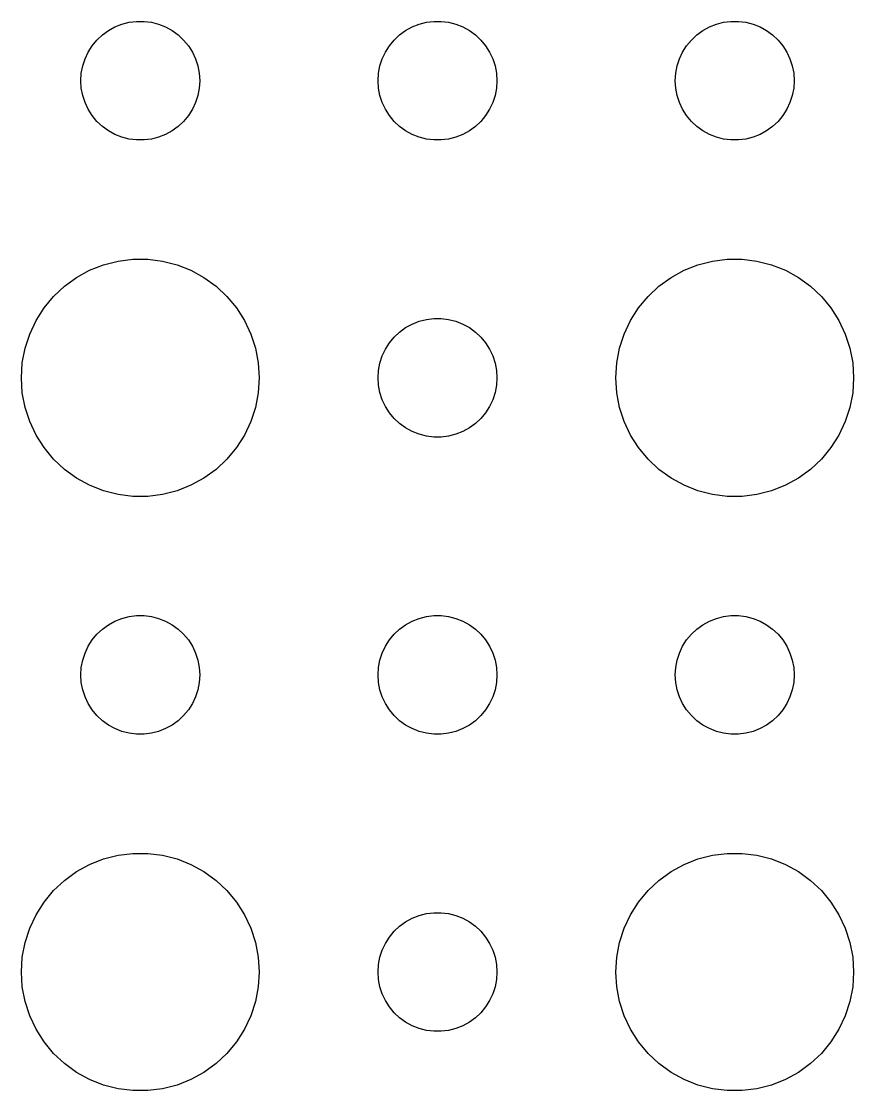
# Model space of a CAD drawing. Header units: metres. Extents: x -104 to 104, y -104 to 104.
# Drawn here: x -55.5 to -34.5, y 49.51 to 76.5 of the extents above; entities that cross this region are included whole.
import ezdxf

# ---------------------------------------------------------------- set-up
doc = ezdxf.new("R2010")
doc.units = ezdxf.units.M

msp = doc.modelspace()

# ---------------------------------------------------------------- linework, layer by layer
for p, q in [((-53.1387, 76.3572), (-52.9635, 76.4266)), ((-52.9635, 76.4266), (-52.7811, 76.4734)), ((-52.7811, 76.4734), (-52.5942, 76.497)), ((-52.5942, 76.497), (-52.4058, 76.497)), ((-52.4058, 76.497), (-52.2189, 76.4734)), ((-52.2189, 76.4734), (-52.0365, 76.4266)), ((-52.0365, 76.4266), (-51.8613, 76.3572)), ((-45.6387, 76.3572), (-45.4635, 76.4266)), ((-45.4635, 76.4266), (-45.2811, 76.4734)), ((-45.2811, 76.4734), (-45.0942, 76.497)), ((-45.0942, 76.497), (-44.9058, 76.497)), ((-44.9058, 76.497), (-44.7189, 76.4734)), ((-44.7189, 76.4734), (-44.5365, 76.4266)), ((-44.5365, 76.4266), (-44.3613, 76.3572)), ((-38.1387, 76.3572), (-37.9635, 76.4266)), ((-37.9635, 76.4266), (-37.7811, 76.4734)), ((-37.7811, 76.4734), (-37.5942, 76.497)), ((-37.5942, 76.497), (-37.4058, 76.497)), ((-37.4058, 76.497), (-37.2189, 76.4734)), ((-37.2189, 76.4734), (-37.0365, 76.4266)), ((-37.0365, 76.4266), (-36.8613, 76.3572)), ((-53.5934, 76.0268), (-53.4561, 76.1558)), ((-53.4561, 76.1558), (-53.3037, 76.2665)), ((-53.3037, 76.2665), (-53.1387, 76.3572)), ((-51.8613, 76.3572), (-51.6963, 76.2665)), ((-51.6963, 76.2665), (-51.5439, 76.1558)), ((-51.5439, 76.1558), (-51.4065, 76.0268)), ((-46.0934, 76.0268), (-45.9561, 76.1558)), ((-45.9561, 76.1558), (-45.8037, 76.2665)), ((-45.8037, 76.2665), (-45.6387, 76.3572)), ((-44.3613, 76.3572), (-44.1963, 76.2665)), ((-44.1963, 76.2665), (-44.0439, 76.1558)), ((-44.0439, 76.1558), (-43.9065, 76.0268)), ((-38.5934, 76.0268), (-38.4561, 76.1558)), ((-38.4561, 76.1558), (-38.3037, 76.2665)), ((-38.3037, 76.2665), (-38.1387, 76.3572)), ((-36.8613, 76.3572), (-36.6963, 76.2665)), ((-36.6963, 76.2665), (-36.5439, 76.1558)), ((-36.5439, 76.1558), (-36.4065, 76.0268)), ((-53.8145, 75.7226), (-53.7135, 75.8817)), ((-53.7135, 75.8817), (-53.5934, 76.0268)), ((-51.4065, 76.0268), (-51.2865, 75.8817)), ((-51.2865, 75.8817), (-51.1855, 75.7226)), ((-46.3145, 75.7226), (-46.2135, 75.8817)), ((-46.2135, 75.8817), (-46.0934, 76.0268)), ((-43.9065, 76.0268), (-43.7865, 75.8817)), ((-43.7865, 75.8817), (-43.6855, 75.7226)), ((-38.8145, 75.7226), (-38.7135, 75.8817)), ((-38.7135, 75.8817), (-38.5934, 76.0268)), ((-36.4065, 76.0268), (-36.2865, 75.8817)), ((-36.2865, 75.8817), (-36.1855, 75.7226)), ((-53.8947, 75.5522), (-53.8145, 75.7226)), ((-51.1855, 75.7226), (-51.1053, 75.5522)), ((-46.3947, 75.5522), (-46.3145, 75.7226)), ((-43.6855, 75.7226), (-43.6053, 75.5522)), ((-38.8947, 75.5522), (-38.8145, 75.7226)), ((-36.1855, 75.7226), (-36.1053, 75.5522)), ((-53.9882, 75.188), (-53.9529, 75.373)), ((-53.9529, 75.373), (-53.8947, 75.5522)), ((-51.1053, 75.5522), (-51.0471, 75.373)), ((-51.0471, 75.373), (-51.0118, 75.188)), ((-46.4882, 75.188), (-46.4529, 75.373)), ((-46.4529, 75.373), (-46.3947, 75.5522)), ((-43.6053, 75.5522), (-43.5471, 75.373)), ((-43.5471, 75.373), (-43.5118, 75.188)), ((-38.9882, 75.188), (-38.9529, 75.373)), ((-38.9529, 75.373), (-38.8947, 75.5522)), ((-36.1053, 75.5522), (-36.0471, 75.373)), ((-36.0471, 75.373), (-36.0118, 75.188)), ((-54, 75), (-53.9882, 75.188)), ((-51.0118, 75.188), (-51, 75)), ((-46.5, 75), (-46.4882, 75.188)), ((-43.5118, 75.188), (-43.5, 75)), ((-39, 75), (-38.9882, 75.188)), ((-36.0118, 75.188), (-36, 75)), ((-53.9882, 74.812), (-54, 75)), ((-53.9529, 74.627), (-53.9882, 74.812)), ((-51.0118, 74.812), (-51.0471, 74.627)), ((-51, 75), (-51.0118, 74.812)), ((-46.4882, 74.812), (-46.5, 75)), ((-46.4529, 74.627), (-46.4882, 74.812)), ((-43.5118, 74.812), (-43.5471, 74.627)), ((-43.5, 75), (-43.5118, 74.812)), ((-38.9882, 74.812), (-39, 75)), ((-38.9529, 74.627), (-38.9882, 74.812)), ((-36.0118, 74.812), (-36.0471, 74.627)), ((-36, 75), (-36.0118, 74.812)), ((-53.8947, 74.4478), (-53.9529, 74.627)), ((-51.0471, 74.627), (-51.1053, 74.4478)), ((-46.3947, 74.4478), (-46.4529, 74.627)), ((-43.5471, 74.627), (-43.6053, 74.4478)), ((-38.8947, 74.4478), (-38.9529, 74.627)), ((-36.0471, 74.627), (-36.1053, 74.4478)), ((-53.8145, 74.2774), (-53.8947, 74.4478)), ((-53.7135, 74.1183), (-53.8145, 74.2774)), ((-51.1855, 74.2774), (-51.2865, 74.1183)), ((-51.1053, 74.4478), (-51.1855, 74.2774)), ((-46.3145, 74.2774), (-46.3947, 74.4478)), ((-46.2135, 74.1183), (-46.3145, 74.2774)), ((-43.6855, 74.2774), (-43.7865, 74.1183)), ((-43.6053, 74.4478), (-43.6855, 74.2774)), ((-38.8145, 74.2774), (-38.8947, 74.4478)), ((-38.7135, 74.1183), (-38.8145, 74.2774)), ((-36.1855, 74.2774), (-36.2865, 74.1183)), ((-36.1053, 74.4478), (-36.1855, 74.2774)), ((-53.5934, 73.9732), (-53.7135, 74.1183)), ((-53.4561, 73.8442), (-53.5934, 73.9732)), ((-51.4065, 73.9732), (-51.5439, 73.8442)), ((-51.2865, 74.1183), (-51.4065, 73.9732)), ((-46.0934, 73.9732), (-46.2135, 74.1183)), ((-45.9561, 73.8442), (-46.0934, 73.9732)), ((-43.9065, 73.9732), (-44.0439, 73.8442)), ((-43.7865, 74.1183), (-43.9065, 73.9732)), ((-38.5934, 73.9732), (-38.7135, 74.1183)), ((-38.4561, 73.8442), (-38.5934, 73.9732)), ((-36.4065, 73.9732), (-36.5439, 73.8442)), ((-36.2865, 74.1183), (-36.4065, 73.9732)), ((-53.3037, 73.7335), (-53.4561, 73.8442)), ((-53.1387, 73.6428), (-53.3037, 73.7335)), ((-51.6963, 73.7335), (-51.8613, 73.6428)), ((-51.5439, 73.8442), (-51.6963, 73.7335)), ((-45.8037, 73.7335), (-45.9561, 73.8442)), ((-45.6387, 73.6428), (-45.8037, 73.7335)), ((-44.1963, 73.7335), (-44.3613, 73.6428)), ((-44.0439, 73.8442), (-44.1963, 73.7335)), ((-38.3037, 73.7335), (-38.4561, 73.8442)), ((-38.1387, 73.6428), (-38.3037, 73.7335)), ((-36.6963, 73.7335), (-36.8613, 73.6428)), ((-36.5439, 73.8442), (-36.6963, 73.7335)), ((-52.9635, 73.5734), (-53.1387, 73.6428)), ((-52.7811, 73.5266), (-52.9635, 73.5734)), ((-52.5942, 73.503), (-52.7811, 73.5266)), ((-52.4058, 73.503), (-52.5942, 73.503)), ((-52.2189, 73.5266), (-52.4058, 73.503)), ((-52.0365, 73.5734), (-52.2189, 73.5266)), ((-51.8613, 73.6428), (-52.0365, 73.5734)), ((-45.4635, 73.5734), (-45.6387, 73.6428)), ((-45.2811, 73.5266), (-45.4635, 73.5734)), ((-45.0942, 73.503), (-45.2811, 73.5266)), ((-44.9058, 73.503), (-45.0942, 73.503)), ((-44.7189, 73.5266), (-44.9058, 73.503)), ((-44.5365, 73.5734), (-44.7189, 73.5266)), ((-44.3613, 73.6428), (-44.5365, 73.5734)), ((-37.9635, 73.5734), (-38.1387, 73.6428)), ((-37.7811, 73.5266), (-37.9635, 73.5734)), ((-37.5942, 73.503), (-37.7811, 73.5266)), ((-37.4058, 73.503), (-37.5942, 73.503)), ((-37.2189, 73.5266), (-37.4058, 73.503)), ((-37.0365, 73.5734), (-37.2189, 73.5266)), ((-36.8613, 73.6428), (-37.0365, 73.5734)), ((-53.427, 70.3532), (-53.0621, 70.4469)), ((-53.0621, 70.4469), (-52.6884, 70.4941)), ((-52.6884, 70.4941), (-52.3116, 70.4941)), ((-52.3116, 70.4941), (-51.9379, 70.4469)), ((-51.9379, 70.4469), (-51.5729, 70.3532)), ((-38.427, 70.3532), (-38.0621, 70.4469)), ((-38.0621, 70.4469), (-37.6884, 70.4941)), ((-37.6884, 70.4941), (-37.3116, 70.4941)), ((-37.3116, 70.4941), (-36.9379, 70.4469)), ((-36.9379, 70.4469), (-36.5729, 70.3532)), ((-54.1075, 70.033), (-53.7773, 70.2145)), ((-53.7773, 70.2145), (-53.427, 70.3532)), ((-51.5729, 70.3532), (-51.2227, 70.2145)), ((-51.2227, 70.2145), (-50.8925, 70.033)), ((-39.1075, 70.033), (-38.7773, 70.2145)), ((-38.7773, 70.2145), (-38.427, 70.3532)), ((-36.5729, 70.3532), (-36.2227, 70.2145)), ((-36.2227, 70.2145), (-35.8925, 70.033)), ((-54.4123, 69.8115), (-54.1075, 70.033)), ((-50.8925, 70.033), (-50.5877, 69.8115)), ((-39.4123, 69.8115), (-39.1075, 70.033)), ((-35.8925, 70.033), (-35.5877, 69.8115)), ((-54.6869, 69.5536), (-54.4123, 69.8115)), ((-50.5877, 69.8115), (-50.3131, 69.5536)), ((-39.6869, 69.5536), (-39.4123, 69.8115)), ((-35.5877, 69.8115), (-35.3131, 69.5536)), ((-54.927, 69.2634), (-54.6869, 69.5536)), ((-50.3131, 69.5536), (-50.0729, 69.2634)), ((-39.927, 69.2634), (-39.6869, 69.5536)), ((-35.3131, 69.5536), (-35.0729, 69.2634)), ((-55.1289, 68.9453), (-54.927, 69.2634)), ((-50.0729, 69.2634), (-49.8711, 68.9453)), ((-40.1289, 68.9453), (-39.927, 69.2634)), ((-35.0729, 69.2634), (-34.8711, 68.9453)), ((-55.2893, 68.6044), (-55.1289, 68.9453)), ((-49.8711, 68.9453), (-49.7107, 68.6044)), ((-45.8037, 68.7665), (-45.6387, 68.8572)), ((-45.6387, 68.8572), (-45.4635, 68.9266)), ((-45.4635, 68.9266), (-45.2811, 68.9734)), ((-45.2811, 68.9734), (-45.0942, 68.997)), ((-45.0942, 68.997), (-44.9058, 68.997)), ((-44.9058, 68.997), (-44.7189, 68.9734)), ((-44.7189, 68.9734), (-44.5365, 68.9266)), ((-44.5365, 68.9266), (-44.3613, 68.8572)), ((-44.3613, 68.8572), (-44.1963, 68.7665)), ((-40.2893, 68.6044), (-40.1289, 68.9453)), ((-34.8711, 68.9453), (-34.7107, 68.6044)), ((-55.4057, 68.2461), (-55.2893, 68.6044)), ((-49.7107, 68.6044), (-49.5942, 68.2461)), ((-46.0934, 68.5268), (-45.9561, 68.6558)), ((-45.9561, 68.6558), (-45.8037, 68.7665)), ((-44.1963, 68.7665), (-44.0439, 68.6558)), ((-44.0439, 68.6558), (-43.9065, 68.5268)), ((-40.4057, 68.2461), (-40.2893, 68.6044)), ((-34.7107, 68.6044), (-34.5942, 68.2461)), ((-46.3145, 68.2226), (-46.2135, 68.3817)), ((-46.2135, 68.3817), (-46.0934, 68.5268)), ((-43.9065, 68.5268), (-43.7865, 68.3817)), ((-43.7865, 68.3817), (-43.6855, 68.2226)), ((-55.4763, 67.876), (-55.4057, 68.2461)), ((-49.5942, 68.2461), (-49.5237, 67.876)), ((-46.4529, 67.873), (-46.3947, 68.0522)), ((-46.3947, 68.0522), (-46.3145, 68.2226)), ((-43.6855, 68.2226), (-43.6053, 68.0522)), ((-43.6053, 68.0522), (-43.5471, 67.873)), ((-40.4763, 67.876), (-40.4057, 68.2461)), ((-34.5942, 68.2461), (-34.5237, 67.876)), ((-55.5, 67.5), (-55.4763, 67.876)), ((-49.5237, 67.876), (-49.5, 67.5)), ((-46.4882, 67.688), (-46.4529, 67.873)), ((-43.5471, 67.873), (-43.5118, 67.688)), ((-40.5, 67.5), (-40.4763, 67.876)), ((-34.5237, 67.876), (-34.5, 67.5)), ((-55.4763, 67.124), (-55.5, 67.5)), ((-49.5, 67.5), (-49.5237, 67.124)), ((-46.5, 67.5), (-46.4882, 67.688)), ((-46.4882, 67.312), (-46.5, 67.5)), ((-43.5118, 67.688), (-43.5, 67.5)), ((-43.5, 67.5), (-43.5118, 67.312)), ((-40.4763, 67.124), (-40.5, 67.5)), ((-34.5, 67.5), (-34.5237, 67.124)), ((-46.4529, 67.127), (-46.4882, 67.312)), ((-43.5118, 67.312), (-43.5471, 67.127)), ((-55.4057, 66.7539), (-55.4763, 67.124)), ((-49.5237, 67.124), (-49.5942, 66.7539)), ((-46.3947, 66.9478), (-46.4529, 67.127)), ((-46.3145, 66.7774), (-46.3947, 66.9478)), ((-43.6053, 66.9478), (-43.6855, 66.7774)), ((-43.5471, 67.127), (-43.6053, 66.9478)), ((-40.4057, 66.7539), (-40.4763, 67.124)), ((-34.5237, 67.124), (-34.5942, 66.7539)), ((-55.2893, 66.3956), (-55.4057, 66.7539)), ((-49.5942, 66.7539), (-49.7107, 66.3956)), ((-46.2135, 66.6183), (-46.3145, 66.7774)), ((-43.6855, 66.7774), (-43.7865, 66.6183)), ((-40.2893, 66.3956), (-40.4057, 66.7539)), ((-34.5942, 66.7539), (-34.7107, 66.3956)), ((-46.0934, 66.4732), (-46.2135, 66.6183)), ((-45.9561, 66.3442), (-46.0934, 66.4732)), ((-43.9065, 66.4732), (-44.0439, 66.3442)), ((-43.7865, 66.6183), (-43.9065, 66.4732)), ((-55.1289, 66.0547), (-55.2893, 66.3956)), ((-49.7107, 66.3956), (-49.8711, 66.0547)), ((-45.8037, 66.2335), (-45.9561, 66.3442)), ((-45.6387, 66.1428), (-45.8037, 66.2335)), ((-45.4635, 66.0734), (-45.6387, 66.1428)), ((-44.3613, 66.1428), (-44.5365, 66.0734)), ((-44.1963, 66.2335), (-44.3613, 66.1428)), ((-44.0439, 66.3442), (-44.1963, 66.2335)), ((-40.1289, 66.0547), (-40.2893, 66.3956)), ((-34.7107, 66.3956), (-34.8711, 66.0547)), ((-54.927, 65.7366), (-55.1289, 66.0547)), ((-49.8711, 66.0547), (-50.0729, 65.7366)), ((-45.2811, 66.0266), (-45.4635, 66.0734)), ((-45.0942, 66.003), (-45.2811, 66.0266)), ((-44.9058, 66.003), (-45.0942, 66.003)), ((-44.7189, 66.0266), (-44.9058, 66.003)), ((-44.5365, 66.0734), (-44.7189, 66.0266)), ((-39.927, 65.7366), (-40.1289, 66.0547)), ((-34.8711, 66.0547), (-35.0729, 65.7366)), ((-54.6869, 65.4464), (-54.927, 65.7366)), ((-50.0729, 65.7366), (-50.3131, 65.4464)), ((-39.6869, 65.4464), (-39.927, 65.7366)), ((-35.0729, 65.7366), (-35.3131, 65.4464)), ((-54.4123, 65.1885), (-54.6869, 65.4464)), ((-50.3131, 65.4464), (-50.5877, 65.1885)), ((-39.4123, 65.1885), (-39.6869, 65.4464)), ((-35.3131, 65.4464), (-35.5877, 65.1885)), ((-54.1075, 64.967), (-54.4123, 65.1885)), ((-50.5877, 65.1885), (-50.8925, 64.967)), ((-39.1075, 64.967), (-39.4123, 65.1885)), ((-35.5877, 65.1885), (-35.8925, 64.967)), ((-53.7773, 64.7855), (-54.1075, 64.967)), ((-53.427, 64.6468), (-53.7773, 64.7855)), ((-51.2227, 64.7855), (-51.5729, 64.6468)), ((-50.8925, 64.967), (-51.2227, 64.7855)), ((-38.7773, 64.7855), (-39.1075, 64.967)), ((-38.427, 64.6468), (-38.7773, 64.7855)), ((-36.2227, 64.7855), (-36.5729, 64.6468)), ((-35.8925, 64.967), (-36.2227, 64.7855)), ((-53.0621, 64.5531), (-53.427, 64.6468)), ((-52.6884, 64.5059), (-53.0621, 64.5531)), ((-51.9379, 64.5531), (-52.3116, 64.5059)), ((-51.5729, 64.6468), (-51.9379, 64.5531)), ((-38.0621, 64.5531), (-38.427, 64.6468)), ((-37.6884, 64.5059), (-38.0621, 64.5531)), ((-36.9379, 64.5531), (-37.3116, 64.5059)), ((-36.5729, 64.6468), (-36.9379, 64.5531)), ((-52.3116, 64.5059), (-52.6884, 64.5059)), ((-37.3116, 64.5059), (-37.6884, 64.5059)), ((-53.3037, 61.2665), (-53.1387, 61.3572)), ((-53.1387, 61.3572), (-52.9635, 61.4266)), ((-52.9635, 61.4266), (-52.7811, 61.4734)), ((-52.7811, 61.4734), (-52.5942, 61.497)), ((-52.5942, 61.497), (-52.4058, 61.497)), ((-52.4058, 61.497), (-52.2189, 61.4734)), ((-52.2189, 61.4734), (-52.0365, 61.4266)), ((-52.0365, 61.4266), (-51.8613, 61.3572)), ((-51.8613, 61.3572), (-51.6963, 61.2665)), ((-45.8037, 61.2665), (-45.6387, 61.3572)), ((-45.6387, 61.3572), (-45.4635, 61.4266)), ((-45.4635, 61.4266), (-45.2811, 61.4734)), ((-45.2811, 61.4734), (-45.0942, 61.497)), ((-45.0942, 61.497), (-44.9058, 61.497)), ((-44.9058, 61.497), (-44.7189, 61.4734)), ((-44.7189, 61.4734), (-44.5365, 61.4266)), ((-44.5365, 61.4266), (-44.3613, 61.3572)), ((-44.3613, 61.3572), (-44.1963, 61.2665)), ((-38.3037, 61.2665), (-38.1387, 61.3572)), ((-38.1387, 61.3572), (-37.9635, 61.4266)), ((-37.9635, 61.4266), (-37.7811, 61.4734)), ((-37.7811, 61.4734), (-37.5942, 61.497)), ((-37.5942, 61.497), (-37.4058, 61.497)), ((-37.4058, 61.497), (-37.2189, 61.4734)), ((-37.2189, 61.4734), (-37.0365, 61.4266)), ((-37.0365, 61.4266), (-36.8613, 61.3572)), ((-36.8613, 61.3572), (-36.6963, 61.2665)), ((-53.7135, 60.8817), (-53.5934, 61.0268)), ((-53.5934, 61.0268), (-53.4561, 61.1558)), ((-53.4561, 61.1558), (-53.3037, 61.2665)), ((-51.6963, 61.2665), (-51.5439, 61.1558)), ((-51.5439, 61.1558), (-51.4065, 61.0268)), ((-51.4065, 61.0268), (-51.2865, 60.8817)), ((-46.2135, 60.8817), (-46.0934, 61.0268)), ((-46.0934, 61.0268), (-45.9561, 61.1558)), ((-45.9561, 61.1558), (-45.8037, 61.2665)), ((-44.1963, 61.2665), (-44.0439, 61.1558)), ((-44.0439, 61.1558), (-43.9065, 61.0268)), ((-43.9065, 61.0268), (-43.7865, 60.8817)), ((-38.7135, 60.8817), (-38.5934, 61.0268)), ((-38.5934, 61.0268), (-38.4561, 61.1558)), ((-38.4561, 61.1558), (-38.3037, 61.2665)), ((-36.6963, 61.2665), (-36.5439, 61.1558)), ((-36.5439, 61.1558), (-36.4065, 61.0268)), ((-36.4065, 61.0268), (-36.2865, 60.8817)), ((-53.8145, 60.7226), (-53.7135, 60.8817)), ((-51.2865, 60.8817), (-51.1855, 60.7226)), ((-46.3145, 60.7226), (-46.2135, 60.8817)), ((-43.7865, 60.8817), (-43.6855, 60.7226)), ((-38.8145, 60.7226), (-38.7135, 60.8817)), ((-36.2865, 60.8817), (-36.1855, 60.7226)), ((-53.9529, 60.373), (-53.8947, 60.5522)), ((-53.8947, 60.5522), (-53.8145, 60.7226)), ((-51.1855, 60.7226), (-51.1053, 60.5522)), ((-51.1053, 60.5522), (-51.0471, 60.373)), ((-46.4529, 60.373), (-46.3947, 60.5522)), ((-46.3947, 60.5522), (-46.3145, 60.7226)), ((-43.6855, 60.7226), (-43.6053, 60.5522)), ((-43.6053, 60.5522), (-43.5471, 60.373)), ((-38.9529, 60.373), (-38.8947, 60.5522)), ((-38.8947, 60.5522), (-38.8145, 60.7226)), ((-36.1855, 60.7226), (-36.1053, 60.5522)), ((-36.1053, 60.5522), (-36.0471, 60.373)), ((-53.9882, 60.188), (-53.9529, 60.373)), ((-51.0471, 60.373), (-51.0118, 60.188)), ((-46.4882, 60.188), (-46.4529, 60.373)), ((-43.5471, 60.373), (-43.5118, 60.188)), ((-38.9882, 60.188), (-38.9529, 60.373)), ((-36.0471, 60.373), (-36.0118, 60.188)), ((-54, 60), (-53.9882, 60.188)), ((-53.9882, 59.812), (-54, 60)), ((-51.0118, 60.188), (-51, 60)), ((-51, 60), (-51.0118, 59.812)), ((-46.5, 60), (-46.4882, 60.188)), ((-46.4882, 59.812), (-46.5, 60)), ((-43.5118, 60.188), (-43.5, 60)), ((-43.5, 60), (-43.5118, 59.812)), ((-39, 60), (-38.9882, 60.188)), ((-38.9882, 59.812), (-39, 60)), ((-36.0118, 60.188), (-36, 60)), ((-36, 60), (-36.0118, 59.812)), ((-53.9529, 59.627), (-53.9882, 59.812)), ((-51.0118, 59.812), (-51.0471, 59.627)), ((-46.4529, 59.627), (-46.4882, 59.812)), ((-43.5118, 59.812), (-43.5471, 59.627)), ((-38.9529, 59.627), (-38.9882, 59.812)), ((-36.0118, 59.812), (-36.0471, 59.627)), ((-53.8947, 59.4478), (-53.9529, 59.627)), ((-53.8145, 59.2774), (-53.8947, 59.4478)), ((-51.1053, 59.4478), (-51.1855, 59.2774)), ((-51.0471, 59.627), (-51.1053, 59.4478)), ((-46.3947, 59.4478), (-46.4529, 59.627)), ((-46.3145, 59.2774), (-46.3947, 59.4478)), ((-43.6053, 59.4478), (-43.6855, 59.2774)), ((-43.5471, 59.627), (-43.6053, 59.4478)), ((-38.8947, 59.4478), (-38.9529, 59.627)), ((-38.8145, 59.2774), (-38.8947, 59.4478)), ((-36.1053, 59.4478), (-36.1855, 59.2774)), ((-36.0471, 59.627), (-36.1053, 59.4478)), ((-53.7135, 59.1183), (-53.8145, 59.2774)), ((-53.5934, 58.9732), (-53.7135, 59.1183)), ((-51.2865, 59.1183), (-51.4065, 58.9732)), ((-51.1855, 59.2774), (-51.2865, 59.1183)), ((-46.2135, 59.1183), (-46.3145, 59.2774)), ((-46.0934, 58.9732), (-46.2135, 59.1183)), ((-43.7865, 59.1183), (-43.9065, 58.9732)), ((-43.6855, 59.2774), (-43.7865, 59.1183)), ((-38.7135, 59.1183), (-38.8145, 59.2774)), ((-38.5934, 58.9732), (-38.7135, 59.1183)), ((-36.2865, 59.1183), (-36.4065, 58.9732)), ((-36.1855, 59.2774), (-36.2865, 59.1183)), ((-53.4561, 58.8442), (-53.5934, 58.9732)), ((-53.3037, 58.7335), (-53.4561, 58.8442)), ((-51.5439, 58.8442), (-51.6963, 58.7335)), ((-51.4065, 58.9732), (-51.5439, 58.8442)), ((-45.9561, 58.8442), (-46.0934, 58.9732)), ((-45.8037, 58.7335), (-45.9561, 58.8442)), ((-44.0439, 58.8442), (-44.1963, 58.7335)), ((-43.9065, 58.9732), (-44.0439, 58.8442)), ((-38.4561, 58.8442), (-38.5934, 58.9732)), ((-38.3037, 58.7335), (-38.4561, 58.8442)), ((-36.5439, 58.8442), (-36.6963, 58.7335)), ((-36.4065, 58.9732), (-36.5439, 58.8442)), ((-53.1387, 58.6428), (-53.3037, 58.7335)), ((-52.9635, 58.5734), (-53.1387, 58.6428)), ((-52.7811, 58.5266), (-52.9635, 58.5734)), ((-52.0365, 58.5734), (-52.2189, 58.5266)), ((-51.8613, 58.6428), (-52.0365, 58.5734)), ((-51.6963, 58.7335), (-51.8613, 58.6428)), ((-45.6387, 58.6428), (-45.8037, 58.7335)), ((-45.4635, 58.5734), (-45.6387, 58.6428)), ((-45.2811, 58.5266), (-45.4635, 58.5734)), ((-44.5365, 58.5734), (-44.7189, 58.5266)), ((-44.3613, 58.6428), (-44.5365, 58.5734)), ((-44.1963, 58.7335), (-44.3613, 58.6428)), ((-38.1387, 58.6428), (-38.3037, 58.7335)), ((-37.9635, 58.5734), (-38.1387, 58.6428)), ((-37.7811, 58.5266), (-37.9635, 58.5734)), ((-37.0365, 58.5734), (-37.2189, 58.5266)), ((-36.8613, 58.6428), (-37.0365, 58.5734)), ((-36.6963, 58.7335), (-36.8613, 58.6428)), ((-52.5942, 58.503), (-52.7811, 58.5266)), ((-52.4058, 58.503), (-52.5942, 58.503)), ((-52.2189, 58.5266), (-52.4058, 58.503)), ((-45.0942, 58.503), (-45.2811, 58.5266)), ((-44.9058, 58.503), (-45.0942, 58.503)), ((-44.7189, 58.5266), (-44.9058, 58.503)), ((-37.5942, 58.503), (-37.7811, 58.5266)), ((-37.4058, 58.503), (-37.5942, 58.503)), ((-37.2189, 58.5266), (-37.4058, 58.503)), ((-53.7773, 55.2145), (-53.427, 55.3532)), ((-53.427, 55.3532), (-53.0621, 55.4469)), ((-53.0621, 55.4469), (-52.6884, 55.4941)), ((-52.6884, 55.4941), (-52.3116, 55.4941)), ((-52.3116, 55.4941), (-51.9379, 55.4469)), ((-51.9379, 55.4469), (-51.5729, 55.3532)), ((-51.5729, 55.3532), (-51.2227, 55.2145)), ((-38.7773, 55.2145), (-38.427, 55.3532)), ((-38.427, 55.3532), (-38.0621, 55.4469)), ((-38.0621, 55.4469), (-37.6884, 55.4941)), ((-37.6884, 55.4941), (-37.3116, 55.4941)), ((-37.3116, 55.4941), (-36.9379, 55.4469)), ((-36.9379, 55.4469), (-36.5729, 55.3532)), ((-36.5729, 55.3532), (-36.2227, 55.2145)), ((-54.1075, 55.033), (-53.7773, 55.2145)), ((-51.2227, 55.2145), (-50.8925, 55.033)), ((-39.1075, 55.033), (-38.7773, 55.2145)), ((-36.2227, 55.2145), (-35.8925, 55.033)), ((-54.6869, 54.5536), (-54.4123, 54.8115)), ((-54.4123, 54.8115), (-54.1075, 55.033)), ((-50.8925, 55.033), (-50.5877, 54.8115)), ((-50.5877, 54.8115), (-50.3131, 54.5536)), ((-39.6869, 54.5536), (-39.4123, 54.8115)), ((-39.4123, 54.8115), (-39.1075, 55.033)), ((-35.8925, 55.033), (-35.5877, 54.8115)), ((-35.5877, 54.8115), (-35.3131, 54.5536)), ((-54.927, 54.2634), (-54.6869, 54.5536)), ((-50.3131, 54.5536), (-50.0729, 54.2634)), ((-39.927, 54.2634), (-39.6869, 54.5536)), ((-35.3131, 54.5536), (-35.0729, 54.2634)), ((-55.1289, 53.9453), (-54.927, 54.2634)), ((-50.0729, 54.2634), (-49.8711, 53.9453)), ((-40.1289, 53.9453), (-39.927, 54.2634)), ((-35.0729, 54.2634), (-34.8711, 53.9453)), ((-45.2811, 53.9734), (-45.0942, 53.997)), ((-45.0942, 53.997), (-44.9058, 53.997)), ((-44.9058, 53.997), (-44.7189, 53.9734)), ((-55.2893, 53.6044), (-55.1289, 53.9453)), ((-49.8711, 53.9453), (-49.7107, 53.6044)), ((-45.9561, 53.6558), (-45.8037, 53.7665)), ((-45.8037, 53.7665), (-45.6387, 53.8572)), ((-45.6387, 53.8572), (-45.4635, 53.9266)), ((-45.4635, 53.9266), (-45.2811, 53.9734)), ((-44.7189, 53.9734), (-44.5365, 53.9266)), ((-44.5365, 53.9266), (-44.3613, 53.8572)), ((-44.3613, 53.8572), (-44.1963, 53.7665)), ((-44.1963, 53.7665), (-44.0439, 53.6558)), ((-40.2893, 53.6044), (-40.1289, 53.9453)), ((-34.8711, 53.9453), (-34.7107, 53.6044)), ((-55.4057, 53.2461), (-55.2893, 53.6044)), ((-49.7107, 53.6044), (-49.5942, 53.2461)), ((-46.2135, 53.3817), (-46.0934, 53.5268)), ((-46.0934, 53.5268), (-45.9561, 53.6558)), ((-44.0439, 53.6558), (-43.9065, 53.5268)), ((-43.9065, 53.5268), (-43.7865, 53.3817)), ((-40.4057, 53.2461), (-40.2893, 53.6044)), ((-34.7107, 53.6044), (-34.5942, 53.2461)), ((-55.4763, 52.876), (-55.4057, 53.2461)), ((-49.5942, 53.2461), (-49.5237, 52.876)), ((-46.3947, 53.0522), (-46.3145, 53.2226)), ((-46.3145, 53.2226), (-46.2135, 53.3817)), ((-43.7865, 53.3817), (-43.6855, 53.2226)), ((-43.6855, 53.2226), (-43.6053, 53.0522)), ((-40.4763, 52.876), (-40.4057, 53.2461)), ((-34.5942, 53.2461), (-34.5237, 52.876)), ((-46.4529, 52.873), (-46.3947, 53.0522)), ((-43.6053, 53.0522), (-43.5471, 52.873)), ((-55.5, 52.5), (-55.4763, 52.876)), ((-49.5237, 52.876), (-49.5, 52.5)), ((-46.5, 52.5), (-46.4882, 52.688)), ((-46.4882, 52.688), (-46.4529, 52.873)), ((-43.5471, 52.873), (-43.5118, 52.688)), ((-43.5118, 52.688), (-43.5, 52.5)), ((-40.5, 52.5), (-40.4763, 52.876)), ((-34.5237, 52.876), (-34.5, 52.5)), ((-55.4763, 52.124), (-55.5, 52.5)), ((-49.5, 52.5), (-49.5237, 52.124)), ((-46.4882, 52.312), (-46.5, 52.5)), ((-43.5, 52.5), (-43.5118, 52.312)), ((-40.4763, 52.124), (-40.5, 52.5)), ((-34.5, 52.5), (-34.5237, 52.124)), ((-55.4057, 51.7539), (-55.4763, 52.124)), ((-49.5237, 52.124), (-49.5942, 51.7539)), ((-46.4529, 52.127), (-46.4882, 52.312)), ((-46.3947, 51.9478), (-46.4529, 52.127)), ((-43.5471, 52.127), (-43.6053, 51.9478)), ((-43.5118, 52.312), (-43.5471, 52.127)), ((-40.4057, 51.7539), (-40.4763, 52.124)), ((-34.5237, 52.124), (-34.5942, 51.7539)), ((-46.3145, 51.7774), (-46.3947, 51.9478)), ((-43.6053, 51.9478), (-43.6855, 51.7774)), ((-55.2893, 51.3956), (-55.4057, 51.7539)), ((-49.5942, 51.7539), (-49.7107, 51.3956)), ((-46.2135, 51.6183), (-46.3145, 51.7774)), ((-46.0934, 51.4732), (-46.2135, 51.6183)), ((-43.7865, 51.6183), (-43.9065, 51.4732)), ((-43.6855, 51.7774), (-43.7865, 51.6183)), ((-40.2893, 51.3956), (-40.4057, 51.7539)), ((-34.5942, 51.7539), (-34.7107, 51.3956)), ((-55.1289, 51.0547), (-55.2893, 51.3956)), ((-49.7107, 51.3956), (-49.8711, 51.0547)), ((-45.9561, 51.3442), (-46.0934, 51.4732)), ((-45.8037, 51.2335), (-45.9561, 51.3442)), ((-44.0439, 51.3442), (-44.1963, 51.2335)), ((-43.9065, 51.4732), (-44.0439, 51.3442)), ((-40.1289, 51.0547), (-40.2893, 51.3956)), ((-34.7107, 51.3956), (-34.8711, 51.0547)), ((-54.927, 50.7366), (-55.1289, 51.0547)), ((-49.8711, 51.0547), (-50.0729, 50.7366)), ((-45.6387, 51.1428), (-45.8037, 51.2335)), ((-45.4635, 51.0734), (-45.6387, 51.1428)), ((-45.2811, 51.0266), (-45.4635, 51.0734)), ((-45.0942, 51.003), (-45.2811, 51.0266)), ((-44.7189, 51.0266), (-44.9058, 51.003)), ((-44.5365, 51.0734), (-44.7189, 51.0266)), ((-44.3613, 51.1428), (-44.5365, 51.0734)), ((-44.1963, 51.2335), (-44.3613, 51.1428)), ((-39.927, 50.7366), (-40.1289, 51.0547)), ((-34.8711, 51.0547), (-35.0729, 50.7366)), ((-44.9058, 51.003), (-45.0942, 51.003)), ((-54.6869, 50.4464), (-54.927, 50.7366)), ((-50.0729, 50.7366), (-50.3131, 50.4464)), ((-39.6869, 50.4464), (-39.927, 50.7366)), ((-35.0729, 50.7366), (-35.3131, 50.4464)), ((-54.4123, 50.1885), (-54.6869, 50.4464)), ((-50.3131, 50.4464), (-50.5877, 50.1885)), ((-39.4123, 50.1885), (-39.6869, 50.4464)), ((-35.3131, 50.4464), (-35.5877, 50.1885)), ((-54.1075, 49.967), (-54.4123, 50.1885)), ((-53.7773, 49.7855), (-54.1075, 49.967)), ((-50.8925, 49.967), (-51.2227, 49.7855)), ((-50.5877, 50.1885), (-50.8925, 49.967)), ((-39.1075, 49.967), (-39.4123, 50.1885)), ((-38.7773, 49.7855), (-39.1075, 49.967)), ((-35.8925, 49.967), (-36.2227, 49.7855)), ((-35.5877, 50.1885), (-35.8925, 49.967)), ((-53.427, 49.6468), (-53.7773, 49.7855)), ((-51.2227, 49.7855), (-51.5729, 49.6468)), ((-38.427, 49.6468), (-38.7773, 49.7855)), ((-36.2227, 49.7855), (-36.5729, 49.6468)), ((-53.0621, 49.5531), (-53.427, 49.6468)), ((-52.6884, 49.5059), (-53.0621, 49.5531)), ((-52.3116, 49.5059), (-52.6884, 49.5059)), ((-51.9379, 49.5531), (-52.3116, 49.5059)), ((-51.5729, 49.6468), (-51.9379, 49.5531)), ((-38.0621, 49.5531), (-38.427, 49.6468)), ((-37.6884, 49.5059), (-38.0621, 49.5531)), ((-37.3116, 49.5059), (-37.6884, 49.5059)), ((-36.9379, 49.5531), (-37.3116, 49.5059)), ((-36.5729, 49.6468), (-36.9379, 49.5531))]:
    msp.add_line(p, q)

doc.saveas('drawing.dxf')
